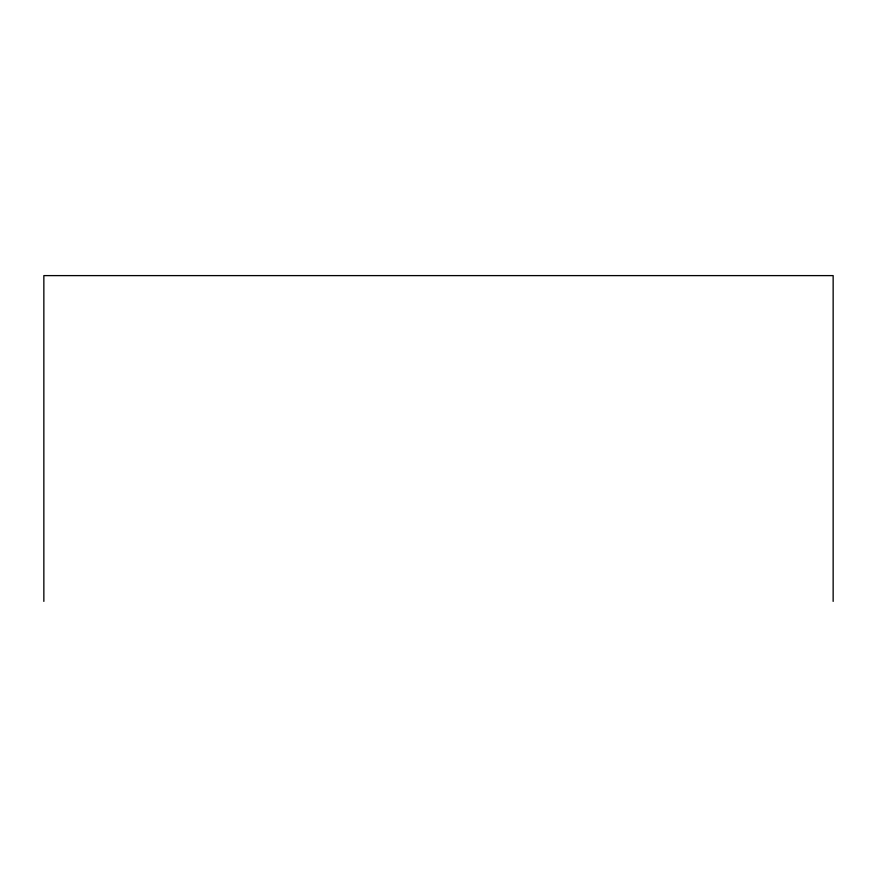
<?xml version="1.0" encoding="UTF-8"?>
<svg xmlns="http://www.w3.org/2000/svg" width="877" height="877" viewBox="0 0 877 877"><rect width="100%" height="100%" fill="white"/><g stroke="black" fill="none" stroke-linecap="round" stroke-linejoin="round"><path stroke-width="1.32" d="M833.15 601.392L833.15 275.608L43.85 275.608L43.85 601.392"/></g></svg>
